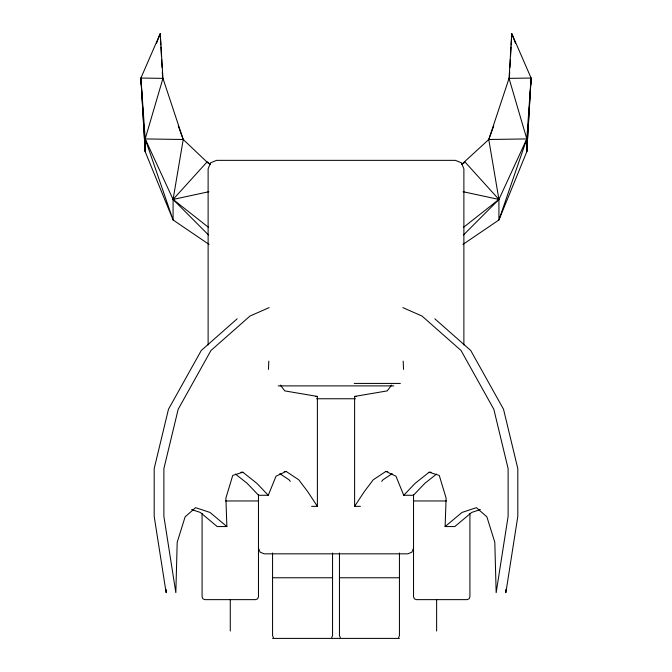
<?xml version="1.0" encoding="UTF-8"?>
<svg xmlns="http://www.w3.org/2000/svg" width="672" height="672" viewBox="0 0 672 672"><rect width="100%" height="100%" fill="white"/><g stroke="black" fill="none" stroke-linecap="round" stroke-linejoin="round"><path stroke-width="1.01" d="M140.902 78.044L145.194 151.704L145.194 138.928L162.952 78.372L140.902 78.044L145.194 138.928L173.082 219.962L145.194 151.704L140.902 78.044L160.23 33.6L162.952 78.372L183.221 139.49L173.082 199.45L173.082 219.962L209.059 244.423M360.427 506.344L354.614 506.344L354.614 396.438L387.223 390.894L391.608 385.106M166.228 589.52L166.135 592.67L154.19 516.39L154.19 468.611L168.47 409.282L201.256 350.507L237.157 318.805M480.337 509.569L471.677 512.442L454.818 526.554L445.124 526.554L446.107 498.112L439.253 475.423L429.156 472.231L415.086 483.378L403.746 495.281L395.959 476.213L385.862 471.442L373.237 479.8L364.216 491.736L354.614 506.344M268.472 369.373L268.808 361.141M509.326 78.968L509.712 71.753M509.939 67.628L510.384 59.38M510.544 56.28L511.048 47.006M511.157 44.94L511.77 33.6L531.098 78.044L526.806 151.704L498.918 219.962L462.941 244.423M531.098 78.044L526.806 151.704L526.806 138.928L531.098 78.044L509.048 78.372L488.779 139.49L498.918 199.45L498.918 219.962L526.806 138.928L509.048 78.372L511.77 33.6L515.483 43.26M461.656 164.396L488.779 139.49L493.752 125.891M140.902 83.815L141.641 81.883M156.517 43.26L160.23 33.6L160.843 44.94M235.494 474.096L247.22 483.378L258.56 495.281L268.254 495.281L276.041 476.213L286.138 471.442L298.763 479.8L307.784 491.736L317.386 506.344L311.573 506.344M331.724 637.577L332.548 635.578L332.548 552.98M413.532 548.184L411.877 552.166L407.896 553.82L264.104 553.82L260.123 552.166L258.468 548.184M398.605 637.577L399.437 635.578L399.437 552.98M463.537 234.956L498.918 199.45L526.806 138.928L488.779 139.49M381.73 481.387L382.931 479.8L392.188 473.668M463.546 163.439L464.822 161.801L498.918 199.45L463.52 227.329M208.463 234.956L173.082 199.45L207.178 161.801L210.344 164.396M445.124 526.554L461.983 512.442L476.414 507.662L486.872 516.818L494.81 542.296L496.163 592.67L508.116 516.39L508.116 468.611L493.828 409.282L461.051 350.507L422.024 316.05L402.839 307.608M436.506 474.096L424.78 483.378L413.44 495.281L403.746 495.281M269.161 307.608L249.976 316.05L210.949 350.507L178.172 409.282L163.884 468.611L163.884 516.39L175.837 592.67L177.19 542.296L185.128 516.818L195.586 507.662L210.017 512.442L226.876 526.554L225.893 498.112L232.747 475.423L242.844 472.231L256.914 483.378L268.254 495.281M208.454 163.439L183.221 139.49L145.194 138.928L173.082 199.45L208.866 191.722M354.211 383.426L400.344 383.426M278.25 385.896L393.75 385.896M315.454 396.438L317.386 396.438L317.386 506.344M354.614 396.438L356.546 396.438M316.588 398.756L355.412 398.756M284.197 471.442L286.138 471.442M385.862 471.442L387.803 471.442M240.912 472.231L242.844 472.231M429.156 472.231L431.088 472.231M225.616 500.959L258.468 500.959M413.532 500.959L446.384 500.959M226.876 526.554L217.182 526.554L200.323 512.442L191.663 509.569M272.563 577.76L332.548 577.76M339.452 577.76L399.437 577.76M272.563 638.4L399.437 638.4M317.386 396.438L284.777 390.894L280.392 385.106M463.134 191.722L498.918 199.45M279.812 473.668L289.069 479.8L290.27 481.387M173.082 199.45L208.48 227.329M434.843 318.805L470.744 350.507L503.53 409.282L517.81 468.611L517.81 516.39L505.865 592.67L505.772 589.52M340.276 637.577L339.452 635.578L339.452 552.98M273.395 637.577L272.563 635.578L272.563 552.98M530.359 81.883L531.098 83.815M178.248 125.891L183.221 139.49M160.952 47.006L161.456 56.28M161.616 59.38L162.061 67.628M162.288 71.753L162.674 78.968M403.192 361.141L403.528 369.373M469.921 513.458L469.921 596.812L469.09 598.811L467.099 599.634L416.354 599.634L414.355 598.811L413.532 596.812L413.532 494.71M463.882 344.938L463.882 168.815L461.412 162.834L455.431 160.356L216.569 160.356L210.588 162.834L208.118 168.815L208.118 344.938M436.624 599.567L436.624 631.05M258.468 494.71L258.468 596.812L257.645 598.811L255.646 599.634L204.901 599.634L202.91 598.811L202.079 596.812L202.079 513.458M230.278 599.567L230.278 631.05"/></g></svg>
